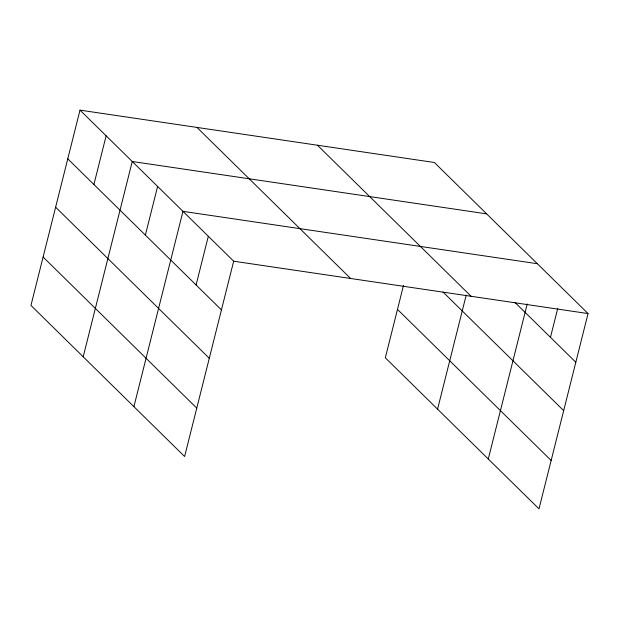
<?xml version="1.0" encoding="UTF-8"?>
<svg xmlns="http://www.w3.org/2000/svg" width="619" height="619" viewBox="0 0 619 619"><rect width="100%" height="100%" fill="white"/><g stroke="black" fill="none" stroke-linecap="round" stroke-linejoin="round"><path stroke-width="0.93" d="M80.006 110.136L30.95 305.43L184.617 456.497L233.673 261.203L80.006 110.136L434.383 162.503L588.05 313.57L538.994 508.864L385.328 357.797L403.503 285.413M93.902 184.508L106.128 135.816M83.201 356.792L132.249 161.497L486.627 213.864M145.38 235.112L157.605 186.427M133.905 406.644L182.961 211.35L537.338 263.717M196.091 284.964L208.317 236.28M437.571 409.159L466.215 295.116M488.283 459.012L527.226 303.975M550.461 337.332L557.758 308.308M233.673 261.203L588.05 313.57M514.83 302.296L575.817 362.254M317.439 145.217L471.105 296.284M442.995 292.013L563.669 410.637M397.475 309.415L551.15 460.482M196.95 127.413L350.617 278.48M67.773 158.828L221.447 309.895M55.625 207.203L209.292 358.269M43.106 257.047L196.772 408.122"/></g></svg>
